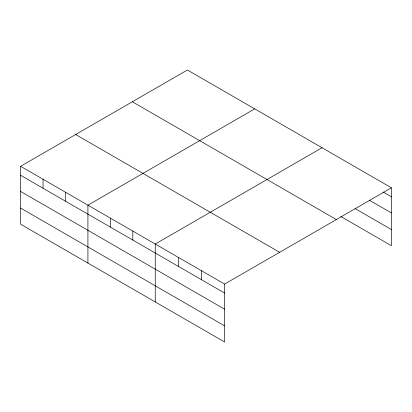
<?xml version="1.0" encoding="UTF-8"?>
<svg xmlns="http://www.w3.org/2000/svg" width="412" height="412" viewBox="0 0 412 412"><rect width="100%" height="100%" fill="white"/><g stroke="black" fill="none" stroke-linecap="round" stroke-linejoin="round"><path stroke-width="0.62" d="M224.607 309.211L224.607 284.084L20.6 166.299L20.6 224.216L224.607 341.996L224.607 309.211L20.6 191.425M340.755 216.46L391.4 245.701L391.4 187.784L187.393 70.004L20.6 166.299M254.714 108.871L87.921 205.171L87.921 263.083M322.04 147.738L155.247 244.038L155.247 301.95M224.607 284.084L391.4 187.784M383.145 191.997L391.4 196.766M369.379 200.201L391.4 212.911M355.067 208.575L391.4 229.551M132.35 101.779L336.357 219.565M75.643 134.523L279.65 252.304M20.6 175.28L224.607 293.061M20.6 208.065L224.607 325.846M201.489 270.736L201.489 279.712M178.365 257.387L178.365 266.363M132.803 231.081L132.803 240.057M110.365 218.123L110.365 227.105M65.482 192.213L65.482 201.19M43.039 179.256L43.039 188.233"/></g></svg>
